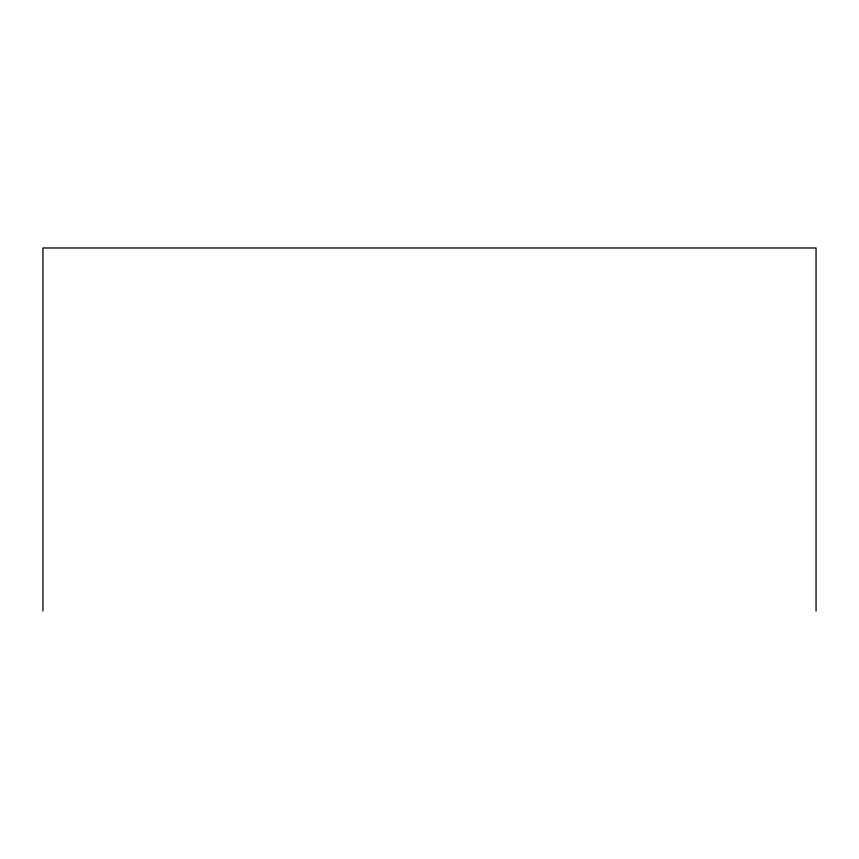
<?xml version="1.0" encoding="UTF-8"?>
<svg xmlns="http://www.w3.org/2000/svg" width="859" height="859" viewBox="0 0 859 859"><rect width="100%" height="100%" fill="white"/><g stroke="black" fill="none" stroke-linecap="round" stroke-linejoin="round"><path stroke-width="1.29" d="M816.05 611.028L816.05 247.972L42.95 247.972L42.95 611.028"/></g></svg>
